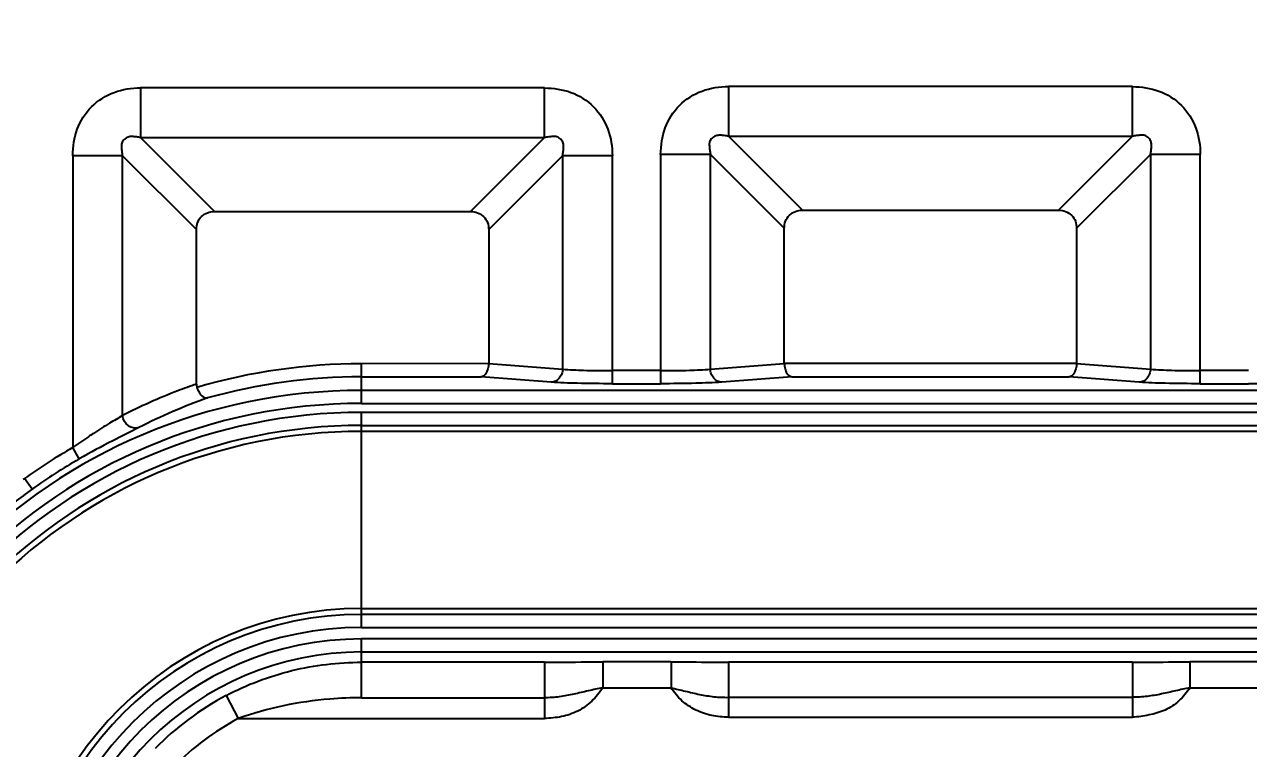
# Model space of a CAD drawing. Header units: millimetres. Extents: x -174 to 1895, y -261 to 458.
# Drawn here: x 81.98 to 129.06, y 234.82 to 262.69 of the extents above; entities that cross this region are included whole.
import ezdxf

# ---------------------------------------------------------------- set-up
doc = ezdxf.new("R2010")
doc.units = ezdxf.units.MM
doc.header["$LTSCALE"] = 16.335
doc.header["$PDMODE"] = 3
doc.header["$PDSIZE"] = 0.3125
doc.layers.get('Defpoints').update_dxf_attribs({"linetype": 'CONTINUOUS'})
doc.layers.add('202', color=7, linetype='CONTINUOUS')
doc.layers.add('dim', color=82, linetype='CONTINUOUS', lineweight=9)
doc.styles.get("Standard").update_dxf_attribs({"font": 'txt', "width": 0.8})
doc.dimstyles.get("Standard").update_dxf_attribs({"dimtxt": 0.15625, "dimasz": 0.1875, "dimexe": 0.125, "dimexo": 0.0625, "dimtad": 0, "dimtih": 1, "dimtoh": 1, "dimdsep": 46, "dimtxsty": 'Standard', "dimcen": 0.09, "dimadec": 0, "dimazin": 0, "dimtp": 0.01, "dimtm": 0.01, "dimtfac": 1, "dimtofl": 0, "dimtmove": 0, "dimatfit": 3, "dimfxl": 0, "dimtolj": 1, "dimarcsym": 0})

# ---------------------------------------------------------------- blocks, each defined once
blk = doc.blocks.new('*D24')
at = {"layer": 'Defpoints', "color": 0}
for p in [(-19.125, 235.462), (19.663, 235.462), (158.267, 194.997)]:
    blk.add_point(p, dxfattribs=at)
at = {"layer": 'dim', "color": 6, "lineweight": -2}
blk.add_line((19.663, 235.462), (-19.125, 235.462), dxfattribs=at)
at = {"layer": 'dim', "color": 4, "insert": (-22.958, 235.462), "char_height": 2.5, "attachment_point": 5}
blk.add_mtext('\\A1;40.47', dxfattribs=at)
blk = doc.blocks.new('*D25')
at = {"layer": 'Defpoints', "color": 0}
for p in [(-19.125, 242.497), (22.275, 242.497), (158.267, 194.997)]:
    blk.add_point(p, dxfattribs=at)
at = {"layer": 'dim', "color": 6, "lineweight": -2}
blk.add_line((22.275, 242.497), (-19.125, 242.497), dxfattribs=at)
at = {"layer": 'dim', "color": 4, "insert": (-22.958, 242.497), "char_height": 2.5, "attachment_point": 5}
blk.add_mtext('\\A1;47.50', dxfattribs=at)
blk = doc.blocks.new('*D26')
at = {"layer": 'Defpoints', "color": 0}
for p in [(-19.125, 249.532), (20.267, 249.532), (158.267, 194.997)]:
    blk.add_point(p, dxfattribs=at)
at = {"layer": 'dim', "color": 6, "lineweight": -2}
blk.add_line((20.267, 249.532), (-19.125, 249.532), dxfattribs=at)
at = {"layer": 'dim', "color": 4, "insert": (-23.125, 249.532), "char_height": 2.5, "attachment_point": 5}
blk.add_mtext('\\A1;54.54', dxfattribs=at)
blk = doc.blocks.new('*D28')
at = {"layer": 'Defpoints', "color": 0}
for p in [(-19.125, 254.497), (3.267, 254.497), (158.267, 194.997)]:
    blk.add_point(p, dxfattribs=at)
at = {"layer": 'dim', "color": 6, "lineweight": -2}
blk.add_line((3.267, 254.497), (-19.125, 254.497), dxfattribs=at)
at = {"layer": 'dim', "color": 4, "insert": (-22.958, 254.497), "char_height": 2.5, "attachment_point": 5}
blk.add_mtext('\\A1;59.50', dxfattribs=at)
blk = doc.blocks.new('*D29')
at = {"layer": 'Defpoints', "color": 0}
for p in [(-19.125, 267.497), (10.757, 267.497), (158.267, 194.997)]:
    blk.add_point(p, dxfattribs=at)
at = {"layer": 'dim', "color": 6, "lineweight": -2}
blk.add_line((10.757, 267.497), (-19.125, 267.497), dxfattribs=at)
at = {"layer": 'dim', "color": 4, "insert": (-22.958, 267.497), "char_height": 2.5, "attachment_point": 5}
blk.add_mtext('\\A1;72.50', dxfattribs=at)
blk = doc.blocks.new('*D30')
at = {"layer": 'Defpoints', "color": 0}
for p in [(20.267, 342.808), (20.267, 236.15), (158.267, 194.997)]:
    blk.add_point(p, dxfattribs=at)
at = {"layer": 'dim', "color": 6, "lineweight": -2}
blk.add_line((20.267, 236.15), (20.267, 342.808), dxfattribs=at)
at = {"layer": 'dim', "color": 4, "insert": (20.267, 347.141), "char_height": 2.5, "attachment_point": 5, "rotation": 90}
blk.add_mtext('\\A1;138.00', dxfattribs=at)
blk = doc.blocks.new('*D31')
at = {"layer": 'Defpoints', "color": 0}
for p in [(27.988, 342.808), (22.767, 244.697), (158.267, 194.997)]:
    blk.add_point(p, dxfattribs=at)
at = {"layer": 'dim', "color": 6, "lineweight": -2}
for p, q in [((27.988, 338.808), (27.988, 342.808)), ((22.767, 334.808), (27.988, 338.808)), ((22.767, 244.697), (22.767, 334.808))]:
    blk.add_line(p, q, dxfattribs=at)
at = {"layer": 'dim', "color": 4, "insert": (27.988, 347.308), "char_height": 2.5, "attachment_point": 5, "rotation": 90}
blk.add_mtext('\\A1;135.50', dxfattribs=at)
blk = doc.blocks.new('*D32')
at = {"layer": 'Defpoints', "color": 0}
for p in [(12.267, 342.808), (12.267, 237.547), (158.267, 194.997)]:
    blk.add_point(p, dxfattribs=at)
at = {"layer": 'dim', "color": 6, "lineweight": -2}
blk.add_line((12.267, 237.547), (12.267, 342.808), dxfattribs=at)
at = {"layer": 'dim', "color": 4, "insert": (12.267, 347.141), "char_height": 2.5, "attachment_point": 5, "rotation": 90}
blk.add_mtext('\\A1;146.00', dxfattribs=at)
blk = doc.blocks.new('*D33')
at = {"layer": 'Defpoints', "color": 0}
for p in [(3.267, 342.808), (3.267, 232.68), (158.267, 194.997)]:
    blk.add_point(p, dxfattribs=at)
at = {"layer": 'dim', "color": 6, "lineweight": -2}
blk.add_line((3.267, 232.68), (3.267, 342.808), dxfattribs=at)
at = {"layer": 'dim', "color": 4, "insert": (3.267, 347.141), "char_height": 2.5, "attachment_point": 5, "rotation": 90}
blk.add_mtext('\\A1;155.00', dxfattribs=at)

msp = doc.modelspace()

# ---------------------------------------------------------------- linework, layer by layer
at = {"layer": '202', "color": 7, "linetype": 'Continuous'}
for p, q in [((86.45, 260.251), (86.45, 258.336)), ((101.986, 260.251), (86.45, 260.251)), ((101.986, 258.336), (101.986, 260.251)), ((109.063, 260.301), (109.063, 258.387)), ((124.599, 260.301), (109.063, 260.301)), ((124.599, 258.387), (124.599, 260.301)), ((86.45, 258.336), (89.293, 255.493)), ((86.45, 258.336), (101.986, 258.336)), ((99.143, 255.493), (101.986, 258.336)), ((109.063, 258.387), (111.906, 255.544)), ((109.063, 258.387), (124.599, 258.387)), ((121.755, 255.544), (124.599, 258.387)), ((83.839, 257.64), (83.839, 246.405)), ((85.754, 257.64), (83.839, 257.64)), ((85.754, 247.64), (85.754, 257.64)), ((88.597, 254.797), (85.754, 257.64)), ((102.682, 257.64), (99.839, 254.797)), ((102.682, 257.64), (102.682, 249.426)), ((104.597, 257.64), (102.682, 257.64)), ((104.597, 248.865), (104.597, 257.64)), ((106.452, 257.69), (106.452, 248.865)), ((108.366, 257.69), (106.452, 257.69)), ((108.366, 249.426), (108.366, 257.69)), ((111.21, 254.847), (108.366, 257.69)), ((125.295, 257.69), (122.452, 254.847)), ((125.295, 257.69), (125.295, 249.426)), ((127.21, 257.69), (125.295, 257.69)), ((127.21, 248.865), (127.21, 257.69)), ((89.293, 255.493), (99.143, 255.493)), ((111.906, 255.544), (121.755, 255.544)), ((88.597, 248.852), (88.597, 254.797)), ((99.839, 254.797), (99.839, 249.636)), ((111.21, 249.636), (111.21, 254.847)), ((122.452, 254.847), (122.452, 249.636)), ((99.839, 249.636), (94.952, 249.63)), ((94.952, 248.106), (94.952, 249.63)), ((99.839, 249.636), (102.682, 249.426)), ((108.366, 249.426), (111.21, 249.636)), ((122.452, 249.636), (111.21, 249.636)), ((122.452, 249.636), (125.295, 249.426)), ((94.952, 249.128), (99.549, 249.128)), ((102.247, 248.924), (99.549, 249.128)), ((106.452, 249.367), (104.597, 249.367)), ((111.5, 249.128), (108.802, 248.924)), ((111.5, 249.128), (122.162, 249.128)), ((124.86, 248.924), (122.162, 249.128)), ((129.064, 249.367), (127.21, 249.367)), ((221.582, 248.608), (94.952, 248.608)), ((104.596, 248.865), (106.452, 248.865)), ((127.209, 248.865), (129.064, 248.865)), ((94.952, 248.106), (221.582, 248.106)), ((94.952, 239.484), (94.952, 247.76)), ((221.582, 247.76), (94.952, 247.76)), ((94.952, 247.258), (221.582, 247.258)), ((221.582, 247.031), (94.952, 247.031)), ((84.089, 245.969), (83.839, 246.405)), ((82.276, 244.806), (81.985, 245.215)), ((94.952, 240.212), (221.582, 240.212)), ((221.582, 239.985), (94.952, 239.985)), ((94.952, 239.484), (221.582, 239.484)), ((94.952, 236.778), (94.952, 239.041)), ((221.582, 239.041), (94.952, 239.041)), ((94.952, 238.539), (221.582, 238.539)), ((101.986, 238.144), (94.952, 238.144)), ((101.986, 238.144), (101.986, 235.976)), ((106.851, 238.159), (104.23, 238.159)), ((106.853, 238.159), (106.853, 237.158)), ((109.063, 238.145), (109.063, 236.026)), ((124.598, 238.145), (109.063, 238.145)), ((124.599, 238.145), (124.599, 236.026)), ((129.463, 238.159), (126.812, 238.159)), ((89.738, 236.861), (90.208, 235.976)), ((104.227, 237.158), (106.853, 237.158)), ((126.808, 237.158), (129.466, 237.158)), ((94.952, 236.778), (101.986, 236.778)), ((109.063, 236.795), (124.599, 236.795)), ((90.208, 235.976), (101.986, 235.976)), ((109.063, 236.026), (124.599, 236.026))]:
    msp.add_line(p, q, dxfattribs=at)
for centre, radius, start, end in [((94.952, 227.039), 22.591, 90, 106.2878), ((94.952, 227.039), 22.089, 90, 105.5734), ((94.952, 227.039), 21.569, 90, 180), ((89.037, 248.852), 0.44, 180.0099, 197.0087), ((96.698, 226.937), 22.716, 109.7497, 116.998), ((94.952, 227.039), 21.067, 90, 180), ((94.952, 227.039), 20.721, 90, 180), ((94.952, 227.039), 20.219, 90, 180), ((94.952, 227.039), 19.992, 90, 180), ((94.952, 227.039), 22.328, 119.8495, 125.5058), ((94.952, 227.039), 21.826, 119.8496, 125.5058), ((97.447, 227.554), 23.473, 131.2018, 131.3496), ((98.775, 221.673), 28.414, 125.4963, 127.2295), ((94.952, 227.039), 13.173, 90, 180), ((94.952, 227.039), 12.946, 90, 180), ((94.952, 227.039), 12.444, 90, 180), ((94.952, 227.039), 12.001, 90, 180), ((94.952, 227.039), 11.5, 90, 180), ((94.952, 227.039), 11.12, 117.9621, 135.5758), ((94.952, 227.039), 10.118, 117.9621, 135.5759)]:
    msp.add_arc(centre, radius, start, end, dxfattribs=at)
for points, knots in [([(83.839, 257.64), (83.851, 257.984), (83.94, 258.68), (84.513, 259.58), (85.41, 260.147), (86.107, 260.25), (86.45, 260.251)], [0, 0, 0, 0, 0.250433, 0.500122, 0.749962, 1, 1, 1, 1]), ([(101.986, 260.251), (102.33, 260.239), (103.026, 260.151), (103.926, 259.577), (104.493, 258.68), (104.596, 257.983), (104.597, 257.64)], [0, 0, 0, 0, 0.250433, 0.500122, 0.749961, 1, 1, 1, 1]), ([(106.452, 257.69), (106.464, 258.034), (106.552, 258.731), (107.126, 259.63), (108.023, 260.197), (108.719, 260.3), (109.063, 260.301)], [0, 0, 0, 0, 0.250434, 0.500123, 0.749962, 1, 1, 1, 1]), ([(124.599, 260.301), (124.942, 260.289), (125.639, 260.201), (126.538, 259.627), (127.105, 258.73), (127.208, 258.034), (127.21, 257.69)], [0, 0, 0, 0, 0.250433, 0.500122, 0.749961, 1, 1, 1, 1]), ([(86.45, 258.336), (86.396, 258.346), (86.29, 258.363), (86.129, 258.382), (85.961, 258.368), (85.834, 258.291), (85.761, 258.2), (85.721, 258.123), (85.708, 258.04), (85.716, 257.934), (85.724, 257.8), (85.744, 257.694), (85.754, 257.64)], [0, 0, 0, 0, 0.124305, 0.244951, 0.369546, 0.499935, 0.567809, 0.633767, 0.694958, 0.755003, 0.875932, 1, 1, 1, 1]), ([(102.682, 257.64), (102.692, 257.694), (102.709, 257.8), (102.728, 257.962), (102.714, 258.13), (102.636, 258.256), (102.546, 258.329), (102.469, 258.37), (102.386, 258.382), (102.28, 258.374), (102.146, 258.366), (102.04, 258.346), (101.986, 258.336)], [0, 0, 0, 0, 0.124305, 0.244951, 0.369546, 0.499935, 0.567809, 0.633767, 0.694958, 0.755003, 0.875932, 1, 1, 1, 1]), ([(109.063, 258.387), (109.009, 258.396), (108.902, 258.413), (108.741, 258.432), (108.573, 258.418), (108.447, 258.341), (108.373, 258.25), (108.333, 258.173), (108.321, 258.09), (108.328, 257.984), (108.337, 257.85), (108.357, 257.744), (108.366, 257.69)], [0, 0, 0, 0, 0.124305, 0.244951, 0.369546, 0.499935, 0.567809, 0.633767, 0.694958, 0.755003, 0.875932, 1, 1, 1, 1]), ([(125.295, 257.69), (125.304, 257.744), (125.322, 257.851), (125.34, 258.012), (125.327, 258.18), (125.249, 258.306), (125.158, 258.38), (125.081, 258.42), (124.999, 258.432), (124.892, 258.425), (124.758, 258.416), (124.652, 258.396), (124.599, 258.387)], [0, 0, 0, 0, 0.124305, 0.244951, 0.369546, 0.499935, 0.567809, 0.633767, 0.694958, 0.755003, 0.875932, 1, 1, 1, 1]), ([(88.597, 254.797), (88.597, 254.889), (88.626, 255.074), (88.777, 255.313), (89.017, 255.464), (89.202, 255.493), (89.293, 255.493)], [0, 0, 0, 0, 0.250253, 0.500163, 0.750069, 1, 1, 1, 1]), ([(99.143, 255.493), (99.234, 255.493), (99.42, 255.464), (99.659, 255.313), (99.81, 255.074), (99.839, 254.888), (99.839, 254.797)], [0, 0, 0, 0, 0.250253, 0.500163, 0.750069, 1, 1, 1, 1]), ([(111.21, 254.847), (111.21, 254.939), (111.239, 255.124), (111.39, 255.363), (111.629, 255.515), (111.814, 255.544), (111.906, 255.544)], [0, 0, 0, 0, 0.250253, 0.500163, 0.750069, 1, 1, 1, 1]), ([(121.755, 255.544), (121.847, 255.544), (122.032, 255.514), (122.272, 255.363), (122.423, 255.124), (122.452, 254.939), (122.452, 254.847)], [0, 0, 0, 0, 0.250253, 0.500163, 0.750069, 1, 1, 1, 1]), ([(99.839, 249.636), (99.837, 249.568), (99.817, 249.377), (99.683, 249.138), (99.549, 249.128)], [0, 0, 0, 0, 0.335287, 1, 1, 1, 1]), ([(111.212, 249.636), (111.213, 249.568), (111.229, 249.44), (111.3, 249.249), (111.419, 249.134), (111.5, 249.128)], [0, 0, 0, 0, 0.327157, 0.609902, 1, 1, 1, 1]), ([(122.451, 249.636), (122.45, 249.568), (122.429, 249.377), (122.295, 249.138), (122.162, 249.128)], [0, 0, 0, 0, 0.335287, 1, 1, 1, 1]), ([(102.682, 249.426), (102.681, 249.364), (102.655, 249.237), (102.541, 249.023), (102.36, 248.927), (102.247, 248.924)], [0, 0, 0, 0, 0.259809, 0.527886, 1, 1, 1, 1]), ([(102.682, 249.426), (102.951, 249.401), (103.59, 249.376), (104.228, 249.367), (104.597, 249.367)], [0, 0, 0, 0, 0.422861, 1, 1, 1, 1]), ([(106.452, 249.367), (106.82, 249.367), (107.459, 249.376), (108.097, 249.401), (108.366, 249.426)], [0, 0, 0, 0, 0.577142, 1, 1, 1, 1]), ([(108.802, 248.924), (108.688, 248.927), (108.508, 249.023), (108.394, 249.237), (108.368, 249.364), (108.366, 249.426)], [0, 0, 0, 0, 0.472114, 0.740191, 1, 1, 1, 1]), ([(125.295, 249.426), (125.294, 249.364), (125.268, 249.237), (125.153, 249.023), (124.973, 248.927), (124.86, 248.924)], [0, 0, 0, 0, 0.259809, 0.527886, 1, 1, 1, 1]), ([(125.295, 249.426), (125.564, 249.401), (126.202, 249.376), (126.841, 249.367), (127.21, 249.367)], [0, 0, 0, 0, 0.422861, 1, 1, 1, 1]), ([(88.597, 248.852), (88.357, 248.768), (87.39, 248.413), (86.447, 247.991), (85.754, 247.64)], [0, 0, 0, 0, 0.246351, 1, 1, 1, 1]), ([(88.616, 248.723), (88.636, 248.66), (88.689, 248.544), (88.805, 248.382), (88.945, 248.302), (89.022, 248.317)], [0, 0, 0, 0, 0.329928, 0.615034, 1, 1, 1, 1]), ([(104.596, 248.865), (104.144, 248.865), (103.361, 248.873), (102.577, 248.9), (102.247, 248.924)], [0, 0, 0, 0, 0.57739, 1, 1, 1, 1]), ([(108.802, 248.924), (108.47, 248.901), (107.687, 248.873), (106.903, 248.865), (106.452, 248.865)], [0, 0, 0, 0, 0.42369, 1, 1, 1, 1]), ([(127.209, 248.865), (126.757, 248.865), (125.973, 248.873), (125.19, 248.9), (124.86, 248.924)], [0, 0, 0, 0, 0.57739, 1, 1, 1, 1]), ([(131.414, 248.924), (131.083, 248.901), (130.299, 248.873), (129.516, 248.865), (129.064, 248.865)], [0, 0, 0, 0, 0.42369, 1, 1, 1, 1]), ([(85.754, 247.64), (85.592, 247.537), (85.212, 247.323), (84.845, 247.086), (84.641, 246.952)], [0, 0, 0, 0, 0.438851, 1, 1, 1, 1]), ([(86.385, 247.178), (86.32, 247.152), (86.172, 247.142), (85.972, 247.236), (85.818, 247.407), (85.764, 247.559), (85.754, 247.64)], [0, 0, 0, 0, 0.237728, 0.47312, 0.723719, 1, 1, 1, 1]), ([(86.386, 247.178), (86.051, 247.008), (85.275, 246.626), (84.514, 246.214), (84.089, 245.969)], [0, 0, 0, 0, 0.433537, 1, 1, 1, 1]), ([(84.641, 246.952), (84.574, 246.908), (84.305, 246.73), (84.038, 246.547), (83.839, 246.405)], [0, 0, 0, 0, 0.244855, 1, 1, 1, 1]), ([(89.738, 236.861), (90.534, 237.284), (92.241, 237.929), (94.05, 238.144), (94.952, 238.144)], [0, 0, 0, 0, 0.499876, 1, 1, 1, 1]), ([(101.986, 238.144), (102.174, 238.145), (102.922, 238.148), (103.67, 238.158), (104.23, 238.159)], [0, 0, 0, 0, 0.250812, 1, 1, 1, 1]), ([(104.231, 238.159), (104.229, 238.125), (104.23, 238.012), (104.227, 237.679), (104.227, 237.379), (104.227, 237.158)], [0, 0, 0, 0, 0.103033, 0.337799, 1, 1, 1, 1]), ([(106.851, 238.159), (107.036, 238.159), (107.773, 238.156), (108.511, 238.146), (109.063, 238.145)], [0, 0, 0, 0, 0.250885, 1, 1, 1, 1]), ([(124.598, 238.145), (124.784, 238.146), (125.521, 238.148), (126.259, 238.159), (126.812, 238.159)], [0, 0, 0, 0, 0.250829, 1, 1, 1, 1]), ([(126.813, 238.159), (126.811, 238.125), (126.812, 238.013), (126.808, 237.679), (126.809, 237.379), (126.809, 237.158)], [0, 0, 0, 0, 0.102603, 0.336864, 1, 1, 1, 1]), ([(104.227, 237.158), (104.104, 236.975), (103.826, 236.628), (103.283, 236.235), (102.647, 236.026), (102.206, 235.988), (101.986, 235.976)], [0, 0, 0, 0, 0.250005, 0.500083, 0.749454, 1, 1, 1, 1]), ([(104.227, 237.158), (104.04, 237.125), (103.668, 237.047), (103.116, 236.91), (102.557, 236.802), (102.176, 236.777), (101.986, 236.778)], [0, 0, 0, 0, 0.250283, 0.499578, 0.749392, 1, 1, 1, 1]), ([(109.063, 236.026), (108.847, 236.033), (108.415, 236.07), (107.795, 236.278), (107.251, 236.642), (106.969, 236.977), (106.853, 237.158)], [0, 0, 0, 0, 0.250199, 0.500146, 0.750074, 1, 1, 1, 1]), ([(106.853, 237.158), (107.036, 237.119), (107.4, 237.032), (107.945, 236.9), (108.5, 236.807), (108.875, 236.791), (109.063, 236.794)], [0, 0, 0, 0, 0.250166, 0.4997, 0.749495, 1, 1, 1, 1]), ([(126.808, 237.158), (126.688, 236.979), (126.412, 236.644), (125.87, 236.271), (125.239, 236.105), (124.813, 236.04), (124.599, 236.026)], [0, 0, 0, 0, 0.250028, 0.49984, 0.750003, 1, 1, 1, 1]), ([(126.808, 237.158), (126.624, 237.125), (126.258, 237.048), (125.713, 236.918), (125.161, 236.817), (124.786, 236.794), (124.599, 236.794)], [0, 0, 0, 0, 0.250244, 0.499636, 0.749476, 1, 1, 1, 1]), ([(94.952, 236.777), (94.544, 236.777), (92.937, 236.712), (91.335, 236.387), (90.208, 235.975)], [0, 0, 0, 0, 0.253979, 1, 1, 1, 1])]:
    msp.add_open_spline(points, degree=3, knots=knots, dxfattribs=at)

# ---------------------------------------------------------------- dimensions: what is measured, and where the dimension line sits
at = {"layer": 'dim'}
for feature_location, offset, dtype, origin, picture, middle in [((3.267, 232.68), (0, 110.128), 1, (158.267, 194.997), '*D33', (3.267, 347.141)), ((12.267, 237.547), (0, 105.262), 1, (158.267, 194.997), '*D32', (12.267, 347.141)), ((20.267, 236.15), (0, 106.658), 1, (158.267, 194.997), '*D30', (20.267, 347.141)), ((22.767, 244.697), (5.22, 98.111), 1, (158.267, 194.997), '*D31', (27.988, 347.308)), ((10.757, 267.497), (-29.882, 0), 0, (158.267, 194.997), '*D29', (-22.958, 267.497)), ((3.267, 254.497), (-22.392, 0), 0, (158.267, 194.997), '*D28', (-22.958, 254.497)), ((20.267210496, 249.531731306), (-39.392036042, 0), 0, (158.267210496, 194.996731306), '*D26', (-23.124825546, 249.531731306)), ((22.275, 242.497), (-41.4, 0), 0, (158.267, 194.997), '*D25', (-22.958, 242.497)), ((19.663161121, 235.461731306), (-38.787986667, 0), 0, (158.267210496, 194.996731306), '*D24', (-22.95815888, 235.461731306))]:
    dim = msp.add_ordinate_dim(feature_location=feature_location, offset=offset, dtype=dtype, origin=origin, dimstyle='Standard', override={"dimtxt": 2.5, "dimasz": 2, "dimexe": 0, "dimexo": 0, "dimgap": 0, "dimtih": 0, "dimtoh": 0, "dimzin": 0, "dimcen": 0, "dimclrd": 6, "dimclre": 6, "dimclrt": 4, "dimtp": 0, "dimtm": 0, "dimtzin": 0}, dxfattribs=at)
    dim.commit()
    dim.dimension.update_dxf_attribs({"geometry": picture, "text_midpoint": middle})

doc.saveas('drawing.dxf')
